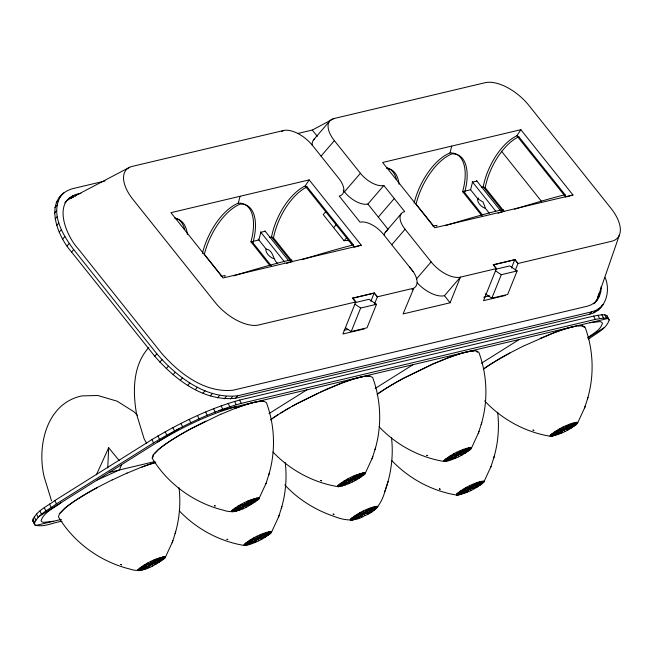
<?xml version="1.0" encoding="UTF-8"?>
<svg xmlns="http://www.w3.org/2000/svg" width="653" height="653" viewBox="0 0 653 653"><rect width="100%" height="100%" fill="white"/><g stroke="black" fill="none" stroke-linecap="round" stroke-linejoin="round"><path stroke-width="0.98" d="M107.761 468.013L108.659 447.729L119.27 460.626M605.151 277.615C611.126 291.532 605.282 310.526 589.528 314.289L235.488 398.257C203.401 401.701 174.637 379.156 154.737 356.228L71.593 252.042C56.77 235.496 42.404 198.079 72.361 188.741L105.084 180.979M603.331 304.404L600.083 307.783L595.969 310.346L591.634 311.848L237.594 395.808C205.499 399.261 176.743 376.716 156.834 353.787L73.699 249.593C62.827 235.096 50.159 214.029 60.664 196.186M594.279 303.27C598.932 299.098 601.38 292.952 601.152 286.724M62.076 521.274C53.268 522.351 44.086 527.6 35.107 525.134L32.65 520.621C35.891 510.924 47.22 506.467 54.836 500.541L151.969 439.559C179.493 423.095 208.658 408.688 239.635 400.036L593.675 316.076L601.895 314.754L604.841 314.852L606.759 315.505L609.216 320.019C606.294 329.194 595.724 333.528 588.557 339.111M34.266 523.951C37.507 514.262 48.828 509.805 56.444 503.871L153.577 442.889C181.11 426.433 210.266 412.027 241.251 403.366L595.283 319.407L603.511 318.093L606.457 318.191L608.376 318.835L609.216 320.019M175.102 533.672C179.526 518.849 180.824 503.12 179.044 487.75M268.775 474.862C275.811 451.37 274.937 425.617 266.416 402.623L263.583 401.171A60.868 9.526 -25.8 0 0 234.884 408.452L220.657 414.361M281.304 508.491C285.736 493.66 287.026 477.931 285.255 462.569M374.985 449.68C382.013 426.18 381.14 400.436 372.618 377.442L369.786 375.981A60.868 9.526 -25.8 0 0 341.086 383.262L326.965 389.025L297.393 403.383A65.692 10.277 -25.8 0 0 279.631 413.643M284.798 484.877C298.094 499.382 315.358 510.026 333.944 516.343C344.115 520.449 355.338 522.041 364.847 515.552C375.875 512.017 381.866 502.361 384.837 491.636C391.114 474.356 393.669 455.68 391.457 437.379M481.188 424.491C488.215 400.991 487.35 375.246 478.829 352.253L475.996 350.792A60.868 9.526 -25.8 0 0 447.297 358.081L433.176 363.835L403.595 378.193A65.692 10.277 -25.8 0 0 377.116 394.257M493.709 458.112C498.141 443.289 499.431 427.56 497.659 412.19M587.39 399.301C594.418 375.81 593.553 350.057 585.031 327.063L582.198 325.61A60.868 9.526 -25.8 0 0 553.499 332.891L524.506 345.6M202.422 253.348A47.759 23.671 -64.4 0 1 238.288 203.165L240.051 196.284M414.108 203.148A47.759 23.671 -64.4 0 1 449.974 152.965L451.737 146.084M152.647 457.818L153.692 454.529M165.217 557.491C156.63 562.56 147.602 566.649 138.55 570.714L137.865 570.363L138.126 569.563C145.611 563.204 155.039 558.503 164.687 556.666L165.372 557.017L165.111 557.825C155.373 565.123 142.672 573.791 129.963 569.073C100.57 561.849 74.124 542.88 58.452 516.907L59.513 513.56L64.402 508.548A65.692 10.277 -25.8 0 1 97.509 487.383L112.177 479.882M137.865 570.363L144.876 566.624C150.394 561.311 158.565 560.878 164.687 556.666M165.372 557.017L158.361 560.756L165.111 557.825L172.433 542.006L175.698 531.803M172.923 540.464L172.123 542.765M258.898 498.68C250.311 503.749 241.284 507.838 232.231 511.903L231.546 511.552L231.807 510.752C239.284 504.394 248.711 499.692 258.368 497.855L259.045 498.206L258.792 499.014C249.054 506.312 236.345 514.98 223.644 510.262C194.251 503.039 167.805 484.069 152.133 458.096L153.194 454.749L158.083 449.737A65.692 10.277 -25.8 0 1 191.19 428.572L205.858 421.071M231.546 511.552L238.557 507.814C244.075 502.5 252.246 502.067 258.368 497.855M259.045 498.206L252.042 501.945L258.792 499.014L266.114 483.196L269.371 472.992M271.428 532.301C262.832 537.37 253.813 541.459 244.753 545.533L244.075 545.182L244.328 544.373C251.813 538.023 261.241 533.321 270.897 531.477L271.575 531.828L271.322 532.636C263.836 538.986 254.409 543.688 244.753 545.533C219.898 541.631 196.553 529.036 179.265 510.809M244.075 545.182L251.079 541.435C256.596 536.121 264.775 535.697 270.897 531.477M271.575 531.828L264.571 535.574L271.322 532.636L278.635 516.825L281.9 506.614M279.125 515.282L278.325 517.576M365.1 473.49C356.514 478.559 347.486 482.649 338.434 486.722L337.748 486.371L338.009 485.563C345.494 479.212 354.922 474.511 364.57 472.666L365.256 473.017L364.994 473.825C357.518 480.175 348.082 484.877 338.434 486.722C313.571 482.82 290.226 470.225 272.946 451.998M337.748 486.371L344.76 482.624C350.277 477.31 358.448 476.886 364.57 472.666M365.256 473.017L358.244 476.763L364.994 473.825L372.316 458.014L375.573 447.803M350.277 519.992L350.53 519.184C358.015 512.834 367.443 508.132 377.099 506.295L377.777 506.646L377.524 507.446C368.823 512.074 359.974 516.376 350.955 520.343L350.277 519.992L357.281 516.254C362.807 510.94 370.977 510.507 377.099 506.295M372.806 456.471L372.006 458.765M377.777 506.646L370.773 510.385L377.63 507.12M471.311 448.309C462.716 453.37 453.688 457.467 444.636 461.532L443.958 461.181L444.211 460.373C451.696 454.023 461.124 449.321 470.772 447.485L471.458 447.836L471.205 448.635C463.72 454.994 454.292 459.688 444.636 461.532C419.781 457.631 396.428 445.036 379.148 426.809M443.958 461.181L450.962 457.443C456.48 452.129 464.65 451.696 470.772 447.485M471.458 447.836L464.454 451.574L471.205 448.635L478.518 432.825L481.783 422.613M483.832 481.93C475.245 486.999 466.218 491.089 457.165 495.154L456.48 494.803L456.741 494.003C464.218 487.652 473.645 482.951 483.302 481.106L483.979 481.457L483.726 482.265C476.241 488.615 466.813 493.317 457.165 495.154C432.302 491.26 408.958 478.665 391.678 460.438M479.008 431.282L478.208 433.576M456.48 494.803L463.491 491.064C469.009 485.75 477.18 485.326 483.302 481.106M483.979 481.457L476.976 485.195L483.726 482.265L491.048 466.454L494.305 456.243M577.513 423.12C568.918 428.188 559.899 432.278 550.838 436.343L550.161 435.992L550.414 435.192C557.899 428.841 567.326 424.14 576.983 422.295L577.66 422.646L577.407 423.454C569.922 429.805 560.494 434.506 550.838 436.343C525.665 432.384 501.994 419.536 484.673 400.877M550.161 435.992L557.164 432.253C562.69 426.94 570.861 426.515 576.983 422.295M577.66 422.646L570.657 426.385L577.407 423.454L584.721 407.643L587.986 397.432M585.21 406.093L584.411 408.394M388.102 481.424L384.527 492.386M619.428 234.966L597.511 298.356L595.438 302.061M265.795 483.955L266.114 483.196M490.73 467.205L491.048 466.454M121.507 464.716L119.417 469.972L97.158 480.004M351.2 331.553L360.644 308.053L376.487 304.298L367.035 327.798L351.2 331.553L345.429 327.651M370.847 301.335L374.202 292.993L377.377 296.829L374.34 304.371M409.521 267.02L413.52 272.105A22.104 11.289 40.7 0 1 413.871 288.095L403.064 313.93L450.105 302.78L460.406 277.141L496.411 268.603L493.244 264.743L514.842 259.616L518.009 263.477L515.356 270.073M491.831 298.201L501.284 274.701L517.127 270.946L507.675 294.446L491.831 298.201L485.236 293.744M511.487 267.967L514.842 259.616L518.009 263.477L611.616 241.284A37.515 19.166 40.7 0 0 610.89 208.176L529.02 105.574A37.515 19.166 40.7 0 0 485.089 82.711L333.879 118.568L312.273 130.053L297.45 133.571M96.366 474.862L108.659 447.729M80.931 193.361C50.958 197.581 64.9 234.394 78.164 248.752L161.013 352.579C178.808 373.108 204.544 393.318 233.268 390.176L587.023 306.281L590.973 304.918L594.638 302.633L597.536 299.613M601.225 306.845L602.156 305.188M354.971 247.03L361.272 245.185L309.171 179.893L305.155 185.991A45.604 22.61 -64.4 0 0 271.542 236.957L269.689 237.398M481.375 187.199L483.236 186.758A45.604 22.61 -64.4 0 1 516.841 135.783L520.865 129.694L572.959 194.986L566.665 196.831M148.851 567.579L150.239 565.637M152.998 561.751L154.386 559.801M242.532 508.769L243.92 506.818M246.679 502.941L248.067 500.99M255.062 542.39L256.441 540.447M259.208 536.562L260.588 534.619M348.735 483.579L350.122 481.636M352.881 477.751L354.269 475.808M361.264 517.2L362.644 515.258M365.411 511.372L366.79 509.43M454.945 458.39L456.325 456.447M459.092 452.562L460.471 450.619M467.466 492.019L468.854 490.077M471.613 486.191L473.001 484.248M561.147 433.208L562.527 431.266M565.294 427.38L566.673 425.438M478.396 198.014L477.8 198.822A7.501 3.836 40.7 0 0 485.538 208.511L489.219 213.131M148.811 347.567C132.583 365.223 132.69 392.012 136.599 414.28L144.133 438.824L146.745 443.599M63.912 192.798L58.558 198.626M56.24 202.781L58.346 200.332M54.885 207.621L56.982 205.173M54.509 213.066L56.615 210.625M64.876 202.805L66.451 200.969M65.512 202.21L69.349 197.949M73.022 195.663L70.924 198.112L67.251 200.398M55.13 219.041L57.235 216.592M75.389 196.137L76.972 194.3M56.738 225.416L58.843 222.975M59.292 232.109L61.398 229.66M62.77 238.982L64.867 236.541M67.088 245.936L69.194 243.496M71.593 252.042L73.699 249.593M313.546 139.856L329.504 121.295M321.072 156.108L334.369 140.64A25.01 12.774 40.7 0 1 333.879 118.568M154.737 356.228L156.834 353.787M159.854 362.186L161.952 359.746M166.237 368.651L168.335 366.211M173.102 374.724L175.2 372.283M180.326 380.307L182.432 377.858M325.904 211.531L323.243 214.625L344.09 240.745A20.006 10.219 40.7 0 1 349.404 240.835M343.192 190.252L344.458 191.843L360.415 173.29A20.006 10.219 40.7 0 0 383.85 185.476L404.689 211.596A20.006 10.219 40.7 0 0 405.072 229.252L431.127 261.902A25.01 12.774 40.7 0 0 460.406 277.141L444.456 295.695A25.01 12.774 40.7 0 1 417.234 282.863M187.803 385.294L189.901 382.854M333.667 227.685L336.328 224.591M195.386 389.612L197.484 387.172M202.952 393.179L205.05 390.739M344.458 191.843A20.006 10.219 40.7 0 0 367.892 204.038L383.85 185.476M210.372 395.938L212.478 393.498M344.09 240.745L346.743 237.651M217.522 397.84L219.628 395.4M378.307 217.098L394.265 198.536M224.273 398.852L226.379 396.412M230.517 398.959L232.623 396.518M235.488 398.257L237.594 395.808M385.229 232.337L401.187 213.776M391.776 244.72L405.072 229.252M416.5 278.913L431.127 261.902M412.043 289.842L413.373 288.291L377.377 296.829L374.202 292.993L352.596 298.111L355.771 301.955L342.89 334.001L364.488 328.875M600.825 291.589L598.719 294.038L597.511 298.356L599.609 295.907M593.593 303.857L594.638 302.633M589.528 314.289L591.634 311.848M593.871 312.795L595.969 310.346M597.985 310.232L600.083 307.783M60.011 513.34L64.892 508.361A65.071 10.179 -25.8 0 1 73.185 502.092M154.377 453.827L158.565 449.55A65.071 10.179 -25.8 0 1 191.362 428.588L220.763 414.214M145.456 568.967L148.541 566.322M154.704 561.058L157.781 558.421M239.137 510.156L242.214 507.512M248.377 502.247L251.462 499.61M251.658 543.778L254.743 541.141M260.906 535.868L263.983 533.232M345.339 484.967L348.424 482.33M354.579 477.057L357.664 474.421M357.86 518.588L360.946 515.952M367.108 510.679L370.194 508.042M451.541 459.777L454.627 457.141M460.789 451.868L463.867 449.231M464.071 493.407L467.148 490.77M473.311 485.497L476.396 482.861M557.744 434.596L560.829 431.96M566.992 426.687L570.077 424.05M588.157 337.544C593.169 333.373 600.727 330.01 602.433 323.251L601.682 322.19L599.968 321.619L589.928 322.721M142.476 569.987L147.047 566.837M156.189 560.543L160.76 557.393M236.157 511.177L240.728 508.026M249.87 501.733L254.441 498.582M248.679 544.806L253.258 541.655M262.392 535.354L266.963 532.203M342.36 485.995L346.931 482.845M356.073 476.543L360.644 473.392M354.889 519.617L359.46 516.466M368.594 510.173L373.173 507.022M448.562 460.806L453.141 457.655M462.275 451.362L466.846 448.211M461.091 494.435L465.662 491.276M474.804 484.983L479.375 481.832M554.764 435.624L559.343 432.466M568.477 426.172L573.056 423.022M60.933 502.745C54.117 508.058 43.963 512.042 41.049 520.727L41.8 521.78L43.514 522.359L53.554 521.257M39.694 516.074L178.971 428.646M268.995 413.61L306.845 389.849M375.206 388.421L413.047 364.668M481.408 363.239L519.257 339.478M587.643 338.034L603.788 327.896M157.732 441.975C182.358 427.242 208.446 414.345 236.174 406.607M233.798 511.781L256.792 497.978M140.126 570.591L163.119 556.797M340.001 486.591L363.003 472.796M246.328 545.402L269.322 531.607M446.211 461.402L469.205 447.607M352.53 520.212L375.524 506.418M552.414 436.22L575.407 422.426M458.733 495.031L481.726 481.237M281.68 131.482L283.484 130.527A25.01 12.774 40.7 0 1 312.763 145.766L338.817 178.408A20.006 10.219 40.7 0 1 339.201 196.063L360.048 222.183A20.006 10.219 40.7 0 1 383.474 234.378L413.006 271.387M129.645 167.29L70.924 198.112L73.291 197.296M403.766 378.209L433.061 363.99L447.052 358.285A60.288 9.428 -25.8 0 1 473.996 351.02M524.473 345.519L509.797 353.012A65.692 10.277 -25.8 0 0 483.318 369.067M231.701 511.079L238.557 507.814L231.807 510.752M138.02 569.889L144.876 566.624L138.126 569.563M337.903 485.897L344.76 482.624L338.009 485.563M244.222 544.708L251.079 541.435L244.328 544.373M444.105 460.708L450.962 457.443L444.211 460.373M350.424 519.519L357.281 516.254L350.53 519.184M550.308 435.518L557.164 432.253L550.414 435.192M456.635 494.329L463.491 491.064L456.741 494.003M112.21 479.971L127.082 473.025M318.558 393L297.564 403.399A65.071 10.179 -25.8 0 0 292.038 406.427M320.403 392.151L340.85 383.474A60.288 9.428 -25.8 0 1 362.799 376.781M126.976 473.172L141.211 467.262A60.868 9.526 -25.8 0 1 155.765 462.348M540.202 338.425L553.254 333.103A60.288 9.428 -25.8 0 1 575.211 326.41M232.982 509.544L239.145 507.21M251.454 502.549L257.617 500.214M339.185 484.355L345.347 482.02M357.656 477.359L363.819 475.033M139.301 568.355L145.464 566.02M157.773 561.36L163.936 559.025M445.387 459.173L451.55 456.839M463.867 452.178L470.029 449.844M245.504 543.165L251.666 540.831M263.983 536.17L270.146 533.844M551.589 433.984L557.752 431.649M570.069 426.989L576.232 424.654M351.706 517.984L357.868 515.65M370.186 510.989L376.348 508.654M457.916 492.795L464.071 490.46M476.388 485.799L482.551 483.465M286.389 263.453L292.152 261.575M498.084 213.245L503.838 211.376M234.99 508.018L240.149 506.45M250.45 503.308L255.601 501.741M341.201 482.836L346.351 481.261M356.652 478.127L361.803 476.551M447.403 457.647L452.553 456.08M462.855 452.937L468.013 451.37M553.605 432.457L558.764 430.89M569.057 427.756L574.216 426.18M141.317 566.828L146.468 565.261M156.769 562.119L161.928 560.552M247.52 541.647L252.67 540.072M262.971 536.937L268.13 535.362M353.722 516.458L358.881 514.89M369.182 511.748L374.332 510.181M459.924 491.268L465.083 489.701M475.384 486.567L480.535 484.991M283.484 130.527L132.273 166.384A37.515 19.166 40.7 0 0 133 199.492L214.87 302.086A37.515 19.166 40.7 0 0 258.8 324.949L355.771 301.955L352.596 298.111M309.171 179.893L170.931 212.682L223.024 277.974L361.272 245.185M520.865 129.694L382.617 162.475L434.718 227.766L572.959 194.986M265.175 231.252L260.857 232.272L258.882 239.961L250.964 241.839A47.138 23.369 -64.4 0 0 238.288 203.165M476.861 181.044L472.543 182.073L470.568 189.762L462.65 191.639A47.138 23.369 -64.4 0 0 449.974 152.965M352.8 298.225L374.398 293.099M493.431 264.873L515.037 259.747M355.208 302.568L369.067 299.278L376.487 304.298M495.839 269.216L509.699 265.926L517.127 270.946M344.09 330.328L348.016 329.398M483.742 297.205L489.636 295.809M505.128 295.523L483.522 300.649L496.411 268.603L493.244 264.743M218.584 410.778L607.51 318.55M109.337 472.356L155.014 461.524M35.972 525.428L61.406 519.396M556.323 430.719L571.497 427.919M450.121 455.908L465.295 453.109M343.919 481.098L359.093 478.29M237.708 506.279L252.882 503.479M462.642 489.53L477.816 486.73M356.44 514.719L371.614 511.919M250.238 539.909L265.412 537.101M144.035 565.09L159.21 562.29M559.556 428.89L561.735 429.103M566.086 429.535L568.265 429.756M453.353 454.072L455.533 454.292M459.883 454.725L462.063 454.937M465.883 487.701L468.054 487.913M472.405 488.346L474.584 488.566M347.151 479.261L349.331 479.482M353.681 479.906L355.852 480.126M359.672 512.883L361.852 513.103M366.202 513.536L368.382 513.748M240.949 504.451L243.12 504.663M247.471 505.095L249.65 505.308M253.47 538.072L255.649 538.292M260 538.717L262.18 538.937M147.268 563.261L149.447 563.474M153.798 563.906L155.969 564.119M258.155 239.047L266.114 249.022C273.705 250.319 272.505 259.355 277.533 263.33M584.517 327.341L581.684 325.888A60.288 9.428 -25.8 0 0 578.411 325.945M516.841 135.783L518.8 136.73L565.057 194.7L565.759 197.092L517.478 136.583M504.222 211.548L485.187 187.697L483.236 186.758L502.459 210.854M482.371 214.837L464.61 192.578L462.65 191.639L481.881 215.735M354.073 247.299L353.371 244.899L307.114 186.929L305.155 185.991L352.171 244.908M292.536 261.747L273.501 237.896L271.542 236.957L290.152 260.278M271.322 265.836L252.923 242.777L250.964 241.839L269.567 265.159M476.176 351.436L477.58 352.155M495.513 270.799L501.284 274.701M354.873 304.151L360.644 308.053M137.603 415.406L133.996 411.806L117.14 401.195L97.844 395.498L82.066 395.881C46.575 403.072 36.658 445.958 44.216 477.041L51.53 500.851M501.512 151.243L541.353 201.173M476.576 180.685L500.647 210.846M472.258 181.705L495.692 211.082M470.454 189.615L477.8 198.822L483.073 202.038L485.538 208.511M433.829 226.346L416.067 204.087A47.759 23.671 -64.4 0 1 451.933 153.904A47.138 23.369 -64.4 0 1 464.61 192.578M334.369 140.64L360.415 173.29M312.273 130.053L317.301 136.346M444.456 295.695L450.105 302.78M367.892 204.038L388.119 229.391M264.889 230.884L288.952 261.053M260.563 231.913L284.635 262.073M222.142 276.554L204.381 254.295A47.759 23.671 -64.4 0 1 240.247 204.103A47.138 23.369 -64.4 0 1 252.923 242.777M32.65 520.621L35.107 525.134M606.759 315.505L608.376 318.835M604.841 314.852L606.457 318.191M601.895 314.754L603.511 318.093M597.96 315.203L599.576 318.533M593.675 316.076L595.283 319.407M239.635 400.036L241.251 403.366M234.615 401.366L236.223 404.705M228.191 403.374L229.799 406.713M221.138 405.848L222.755 409.186M213.588 408.745L215.196 412.076M205.654 412.01L207.262 415.341M197.475 415.586L199.092 418.924M189.207 419.422L190.815 422.76M180.971 423.446L182.579 426.784M172.914 427.593L174.531 430.931M165.176 431.788L166.793 435.118M157.895 435.959L159.512 439.289M151.969 439.559L153.577 442.889M54.836 500.541L56.444 503.871M49.514 503.994L51.13 507.332M44.29 507.675L45.906 511.013M39.947 511.07L41.563 514.401M36.568 514.107L38.176 517.437M34.201 516.735L35.809 520.074M32.887 518.923L34.495 522.253M563.09 427.086L563.498 428.205M564.323 430.441L564.731 431.56M469.409 485.897L469.817 487.016M470.642 489.252L471.058 490.37M456.888 452.276L457.296 453.386M458.12 455.623L458.528 456.741M363.207 511.087L363.615 512.197M364.439 514.433L364.847 515.552M350.677 477.457L351.094 478.576M351.91 480.812L352.326 481.93M257.004 536.268L257.413 537.386M258.237 539.623L258.645 540.741M244.475 502.647L244.883 503.765M245.708 505.993L246.124 507.112M150.794 561.458L151.21 562.576M152.027 564.804L152.443 565.922M273.844 258.719A7.501 3.836 40.7 0 1 266.114 249.022M175.102 218.535A45.604 22.61 -64.4 0 1 187.378 234.435M221.171 276.276A45.604 1.771 -16.4 0 1 224.836 276.26M273.501 237.896A45.604 22.61 -64.4 0 1 307.114 186.929M302.11 259.649A45.604 1.771 -16.4 0 1 353.371 244.899M312.101 145.007A25.01 12.774 40.7 0 1 314.705 138.648M384.176 234.9A20.006 10.219 40.7 0 1 387.327 230.64M233.717 275.852A47.759 1.853 -16.4 0 1 285.688 261.053A47.138 1.828 -16.4 0 1 291.711 260.425M485.187 187.697A45.604 22.61 -64.4 0 1 518.8 136.73M514.613 209.189A45.604 1.771 -16.4 0 1 565.057 194.7M432.857 226.069A45.604 1.771 -16.4 0 1 436.522 226.06M503.406 210.217A47.138 1.828 -16.4 0 0 497.374 210.854A47.759 1.853 -16.4 0 0 445.411 225.652M386.788 168.335A45.604 22.61 -64.4 0 1 399.065 184.236M386.756 167.748A45.604 22.61 -64.4 0 1 396.395 179.338M175.069 217.947A45.604 22.61 -64.4 0 1 184.709 229.538M366.937 376.242A60.288 9.428 -25.8 0 1 369.272 376.259M270.505 419.903A65.071 10.179 -25.8 0 1 272.187 418.704M273.068 418.091A65.071 10.179 -25.8 0 1 279.149 414.084M280.814 413.039A65.071 10.179 -25.8 0 1 283.378 411.472M284.251 410.941A65.071 10.179 -25.8 0 1 290.242 407.448M234.639 408.656A60.288 9.428 -25.8 0 1 256.596 401.97M257.723 401.775A60.288 9.428 -25.8 0 1 263.069 401.44M73.887 501.61A65.071 10.179 -25.8 0 1 97.681 487.399M141.97 467.091A60.288 9.428 -25.8 0 1 155.381 462.602M270.913 419.438A65.692 10.277 -25.8 0 1 277.982 414.688M483.742 368.937A65.071 10.179 -25.8 0 1 509.969 353.028M377.54 394.118A65.071 10.179 -25.8 0 1 402.836 378.716M120.74 564.478L121.523 564.763L120.74 564.478M214.421 505.667L215.196 505.953L214.421 505.667M226.95 539.288L227.726 539.582L226.95 539.288M320.623 480.477L321.407 480.771L320.623 480.477M333.152 514.099L333.928 514.393L333.152 514.099M426.825 455.288L427.609 455.582L426.825 455.288M439.355 488.917L440.13 489.211L439.355 488.917M533.036 430.107L533.811 430.4L533.036 430.107"/></g></svg>
